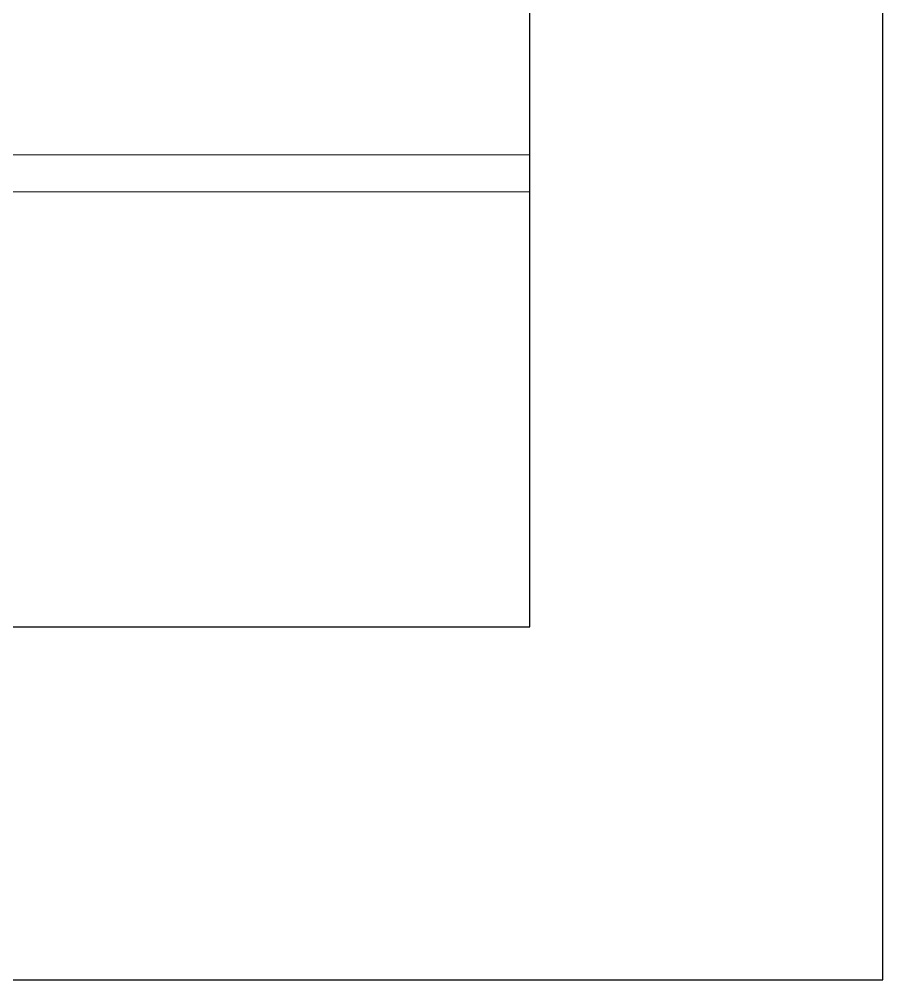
# Model space of a CAD drawing. Header units: metres. Extents: x 532643 to 533032, y 2673852 to 2674172.
# Drawn here: x 532833.7418 to 532833.9253, y 2674036.0984 to 2674036.3026 of the extents above; entities that cross this region are included whole.
import ezdxf

# ---------------------------------------------------------------- set-up
doc = ezdxf.new("R2010")
doc.units = ezdxf.units.M
doc.header["$MEASUREMENT"] = 0
doc.linetypes.add('HIDDEN', pattern=[0.375, 0.25, -0.125])
doc.layers.add('IDT', color=7, linetype='Continuous')

# ---------------------------------------------------------------- blocks, each defined once
blk = doc.blocks.new('IDT')
at = {"layer": 'IDT', "color": 7}
for p, q in [((27.40598, 21.66041), (26.60598, 21.66041)), ((26.60598, 21.66041), (26.60598, 20.86041))]:
    blk.add_line(p, q, dxfattribs=at)
at = {"layer": 'IDT', "color": 253}
for p, q in [((27.33098, 21.58541), (26.68098, 21.58541)), ((26.68098, 21.58541), (26.68098, 20.93541))]:
    blk.add_line(p, q, dxfattribs=at)
at = {"layer": 'IDT', "color": 253, "lineweight": 0}
blk.add_line((26.68098, 21.49291), (27.33098, 21.49291), dxfattribs=at)
at = {"layer": 'IDT', "color": 253, "linetype": 'HIDDEN', "lineweight": 0, "ltscale": 0.5}
blk.add_line((26.68098, 21.48508), (27.33098, 21.48508), dxfattribs=at)

msp = doc.modelspace()

# ---------------------------------------------------------------- block references
at = {"layer": 'IDT', "color": 8, "rotation": 180}
msp.add_blockref('IDT', (532860.53128, 2674057.75885), dxfattribs=at)

doc.saveas('drawing.dxf')
